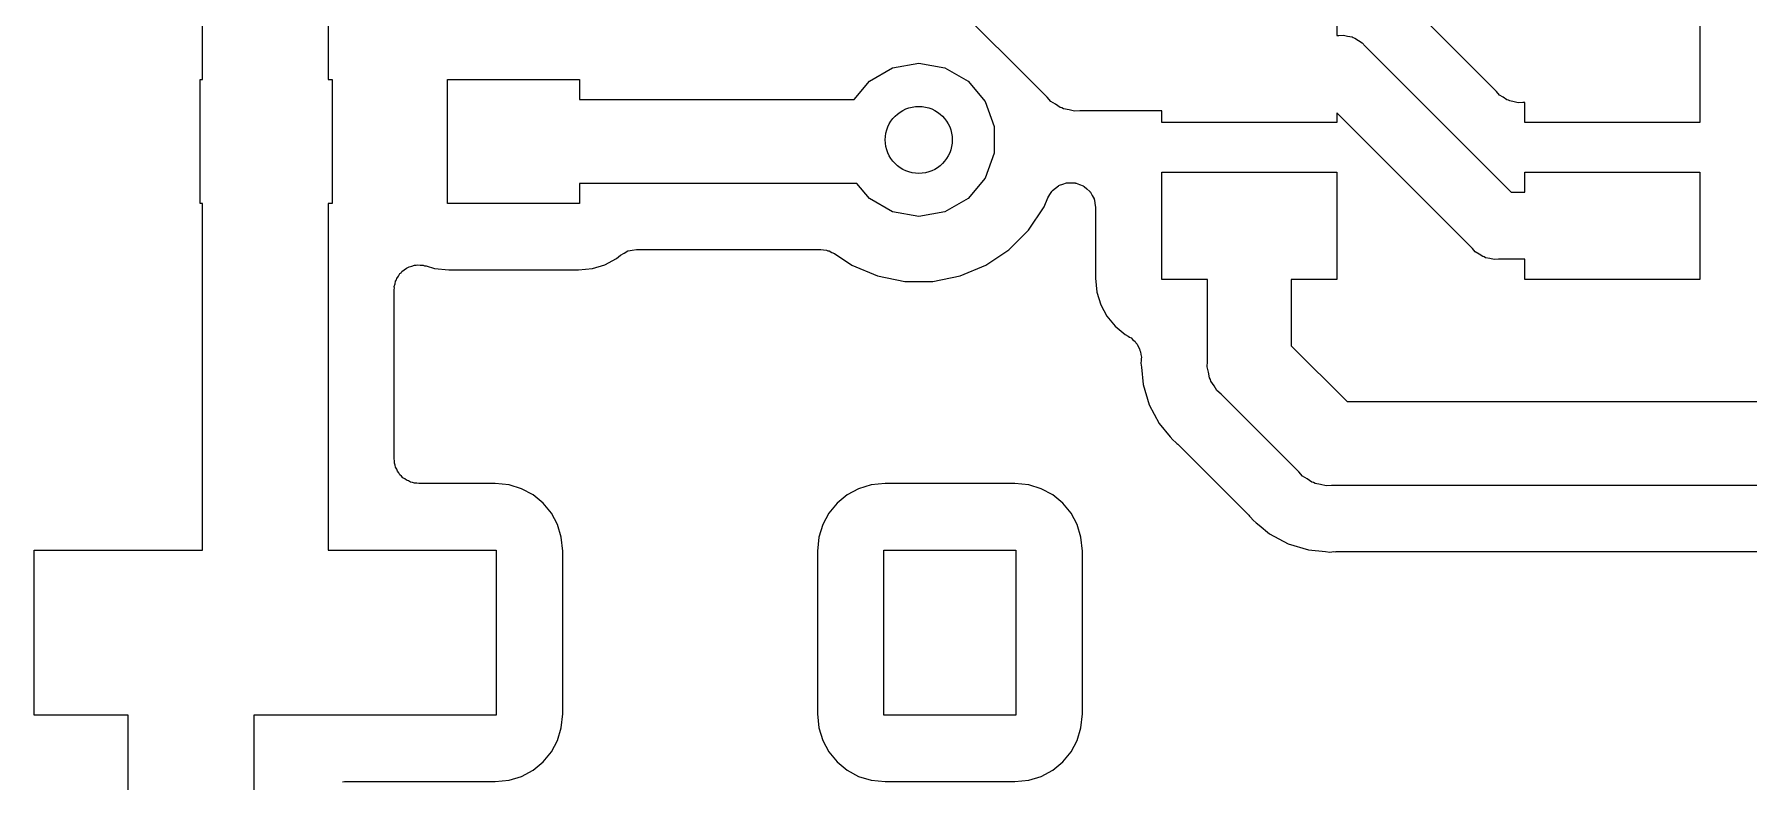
# Model space of a CAD drawing. Extents: x 91 to 190.2, y -113.9 to -59.9.
# Drawn here: x 91 to 101.4, y -85.98 to -81.45 of the extents above; entities that cross this region are included whole.
import ezdxf

# ---------------------------------------------------------------- set-up
doc = ezdxf.new("R2010")
doc.units = 0
doc.header["$MEASUREMENT"] = 0
doc.layers.add('BLACK', color=7, linetype='CONTINUOUS')

msp = doc.modelspace()

# ---------------------------------------------------------------- linework, layer by layer
at = {"layer": 'BLACK', "linetype": 'CONTINUOUS'}
for p, q in [((92.786, -79.4062), (92.786, -81.725)), ((97.1446, -81.8318), (95.5282, -80.2155)), ((92.024, -81.725), (92.024, -81.2433)), ((98.9, -81.335), (98.9, -81.4568)), ((99.8685, -81.7974), (99.4026, -81.3315)), ((101.1, -81.335), (101.1, -81.985)), ((98.9, -81.4568), (98.9127, -81.4568)), ((98.9127, -81.4568), (98.9395, -81.4545)), ((98.9395, -81.4545), (98.9656, -81.4614)), ((98.9656, -81.4614), (98.9921, -81.4661)), ((98.9921, -81.4661), (99, -81.4706)), ((99, -81.4706), (99.0088, -81.473)), ((99.0088, -81.473), (99.0308, -81.4885)), ((99.0308, -81.4885), (99.0542, -81.5019)), ((99.0542, -81.5019), (99.0715, -81.5226)), ((99.0715, -81.5226), (99.9557, -82.4068)), ((96.0678, -81.7344), (96.2075, -81.6537)), ((96.2075, -81.6537), (96.3662, -81.6257)), ((96.3662, -81.6257), (96.525, -81.6537)), ((96.525, -81.6537), (96.6647, -81.7344)), ((92.01, -82.475), (92.01, -81.725)), ((92.01, -81.725), (92.024, -81.725)), ((92.786, -81.725), (92.81, -81.725)), ((92.81, -81.725), (92.81, -82.475)), ((93.51, -82.475), (93.51, -81.725)), ((93.51, -81.725), (94.31, -81.725)), ((94.31, -81.725), (94.31, -81.846)), ((95.9741, -81.846), (96.0678, -81.7344)), ((96.6647, -81.7344), (96.7683, -81.8579)), ((94.31, -81.846), (95.9741, -81.846)), ((96.7683, -81.8579), (96.8234, -82.0094)), ((97.1662, -81.8576), (97.1446, -81.8318)), ((97.1954, -81.8744), (97.1662, -81.8576)), ((97.223, -81.8938), (97.1954, -81.8744)), ((99.8858, -81.8181), (99.8685, -81.7974)), ((99.9092, -81.8315), (99.8858, -81.8181)), ((99.9312, -81.847), (99.9092, -81.8315)), ((99.94, -81.8494), (99.9312, -81.847)), ((99.9479, -81.8539), (99.94, -81.8494)), ((99.9744, -81.8586), (99.9479, -81.8539)), ((100, -81.8655), (99.9744, -81.8586)), ((100.027, -81.8632), (100, -81.8655)), ((100.04, -81.8632), (100.027, -81.8632)), ((100.04, -81.985), (100.04, -81.8632)), ((97.234, -81.8967), (97.223, -81.8938)), ((97.2438, -81.9024), (97.234, -81.8967)), ((97.277, -81.9082), (97.2438, -81.9024)), ((97.3095, -81.9169), (97.277, -81.9082)), ((97.3431, -81.914), (97.3095, -81.9169)), ((97.84, -81.914), (97.3431, -81.914)), ((97.84, -81.985), (97.84, -81.914)), ((98.9, -81.985), (97.84, -81.985)), ((99.7216, -82.7474), (98.9, -81.9258)), ((98.9, -81.9258), (98.9, -81.985)), ((101.1, -81.985), (100.04, -81.985)), ((96.8234, -82.0094), (96.8234, -82.1706)), ((96.8234, -82.1706), (96.7683, -82.3221)), ((97.84, -82.935), (97.84, -82.285)), ((97.84, -82.285), (98.9, -82.285)), ((98.9, -82.285), (98.9, -82.935)), ((100.04, -82.4068), (100.04, -82.285)), ((100.04, -82.285), (101.1, -82.285)), ((101.1, -82.285), (101.1, -82.935)), ((95.9909, -82.354), (94.31, -82.354)), ((94.31, -82.354), (94.31, -82.475)), ((96.0678, -82.4456), (95.9909, -82.354)), ((96.7683, -82.3221), (96.6647, -82.4456)), ((97.161, -82.4216), (97.1724, -82.4018)), ((97.1724, -82.4018), (97.175, -82.3997)), ((97.175, -82.3997), (97.1767, -82.3969)), ((97.1767, -82.3969), (97.1949, -82.383)), ((97.1949, -82.383), (97.2123, -82.3683)), ((97.2123, -82.3683), (97.2155, -82.3672)), ((97.2155, -82.3672), (97.2181, -82.3652)), ((97.2181, -82.3652), (97.2398, -82.3583)), ((97.2398, -82.3583), (97.2613, -82.3505)), ((97.2613, -82.3505), (97.2646, -82.3505)), ((97.2646, -82.3505), (97.2678, -82.3495)), ((97.2678, -82.3495), (97.2906, -82.3505)), ((97.2906, -82.3505), (97.3134, -82.3505)), ((97.3134, -82.3505), (97.3165, -82.3516)), ((97.3165, -82.3516), (97.3198, -82.3518)), ((97.3198, -82.3518), (97.3409, -82.3605)), ((97.3409, -82.3605), (97.3623, -82.3683)), ((97.3623, -82.3683), (97.3649, -82.3704)), ((97.3649, -82.3704), (97.3679, -82.3717)), ((97.3679, -82.3717), (97.3848, -82.3871)), ((97.3848, -82.3871), (97.4022, -82.4018)), ((97.4022, -82.4018), (97.4039, -82.4047)), ((92.024, -82.475), (92.01, -82.475)), ((92.024, -84.575), (92.024, -82.475)), ((92.81, -82.475), (92.786, -82.475)), ((92.786, -82.475), (92.786, -84.575)), ((94.31, -82.475), (93.51, -82.475)), ((96.2075, -82.5263), (96.0678, -82.4456)), ((96.6647, -82.4456), (96.525, -82.5263)), ((97.0321, -82.6364), (97.1259, -82.496)), ((97.1259, -82.496), (97.1488, -82.4408)), ((97.1488, -82.4408), (97.161, -82.4216)), ((97.4039, -82.4047), (97.4063, -82.4069)), ((97.4063, -82.4069), (97.4169, -82.4271)), ((97.4169, -82.4271), (97.4283, -82.4469)), ((97.4283, -82.4469), (97.4289, -82.4502)), ((97.4289, -82.4502), (97.4304, -82.4531)), ((97.4304, -82.4531), (97.4334, -82.4757)), ((97.4334, -82.4757), (97.4373, -82.4982)), ((97.4373, -82.4982), (97.4373, -82.9276)), ((99.9557, -82.4068), (100.04, -82.4068)), ((96.3662, -82.5543), (96.2075, -82.5263)), ((96.525, -82.5263), (96.3662, -82.5543)), ((96.9127, -82.7558), (97.0321, -82.6364)), ((94.4638, -82.8463), (94.5333, -82.8092)), ((94.5333, -82.8092), (94.5591, -82.788)), ((94.5591, -82.788), (94.5811, -82.7757)), ((94.5811, -82.7757), (94.6029, -82.763)), ((94.6029, -82.763), (94.6037, -82.7629)), ((94.6037, -82.7629), (94.6045, -82.7625)), ((94.6045, -82.7625), (94.6294, -82.7584)), ((94.6294, -82.7584), (94.6542, -82.754)), ((94.6542, -82.754), (95.7716, -82.754)), ((95.7716, -82.754), (95.7893, -82.7571)), ((95.7893, -82.7571), (95.8072, -82.7583)), ((95.8072, -82.7583), (95.8148, -82.7616)), ((95.8148, -82.7616), (95.8229, -82.763)), ((95.8229, -82.763), (95.8384, -82.772)), ((95.8384, -82.772), (95.8549, -82.7793)), ((95.8549, -82.7793), (95.9602, -82.8496)), ((96.7723, -82.8496), (96.9127, -82.7558)), ((99.7389, -82.7681), (99.7216, -82.7474)), ((99.7623, -82.7815), (99.7389, -82.7681)), ((99.7844, -82.797), (99.7623, -82.7815)), ((99.7931, -82.7994), (99.7844, -82.797)), ((99.801, -82.8039), (99.7931, -82.7994)), ((99.8275, -82.8086), (99.801, -82.8039)), ((99.8536, -82.8155), (99.8275, -82.8086)), ((99.8804, -82.8132), (99.8536, -82.8155)), ((100.04, -82.8132), (99.8804, -82.8132)), ((100.04, -82.935), (100.04, -82.8132)), ((93.2022, -82.9292), (93.2125, -82.9154)), ((93.2125, -82.9154), (93.2211, -82.9005)), ((93.2211, -82.9005), (93.228, -82.8947)), ((93.228, -82.8947), (93.2335, -82.8875)), ((93.2335, -82.8875), (93.2478, -82.8781)), ((93.2478, -82.8781), (93.261, -82.8671)), ((93.261, -82.8671), (93.2695, -82.864)), ((93.2695, -82.864), (93.2771, -82.859)), ((93.2771, -82.859), (93.2938, -82.8551)), ((93.2938, -82.8551), (93.31, -82.8492)), ((93.31, -82.8492), (93.319, -82.8492)), ((93.319, -82.8492), (93.3278, -82.8472)), ((93.3278, -82.8472), (93.3449, -82.8492)), ((93.3449, -82.8492), (93.362, -82.8492)), ((93.362, -82.8492), (93.3706, -82.8523)), ((93.3706, -82.8523), (93.3795, -82.8534)), ((93.3795, -82.8534), (93.4316, -82.8692)), ((93.4316, -82.8692), (93.5174, -82.8777)), ((93.5174, -82.8777), (94.3026, -82.8777)), ((94.3026, -82.8777), (94.3884, -82.8692)), ((94.3884, -82.8692), (94.4638, -82.8463)), ((95.9602, -82.8496), (96.1162, -82.9143)), ((96.1162, -82.9143), (96.2818, -82.9472)), ((96.4507, -82.9472), (96.6163, -82.9143)), ((96.6163, -82.9143), (96.7723, -82.8496)), ((93.186, -82.997), (93.1876, -82.988)), ((93.186, -84.0223), (93.186, -82.997)), ((93.1871, -82.979), (93.1921, -82.9626)), ((93.1876, -82.988), (93.1871, -82.979)), ((93.1921, -82.9626), (93.195, -82.9457)), ((93.195, -82.9457), (93.1996, -82.9378)), ((93.1996, -82.9378), (93.2022, -82.9292)), ((96.2818, -82.9472), (96.4507, -82.9472)), ((97.4373, -82.9276), (97.4458, -83.0134)), ((97.4458, -83.0134), (97.4687, -83.0888)), ((98.116, -82.935), (97.84, -82.935)), ((98.116, -83.4319), (98.116, -82.935)), ((98.9, -82.935), (98.624, -82.935)), ((98.624, -82.935), (98.624, -83.3378)), ((101.1, -82.935), (100.04, -82.935)), ((97.4687, -83.0888), (97.5058, -83.1583)), ((97.5058, -83.1583), (97.5558, -83.2192)), ((97.5558, -83.2192), (97.6167, -83.2692)), ((97.6167, -83.2692), (97.6359, -83.2795)), ((97.6359, -83.2795), (97.6437, -83.2856)), ((97.6437, -83.2856), (97.6526, -83.2898)), ((97.6526, -83.2898), (97.664, -83.3015)), ((97.664, -83.3015), (97.6769, -83.3116)), ((97.6769, -83.3116), (97.6821, -83.32)), ((97.6821, -83.32), (97.689, -83.3271)), ((97.689, -83.3271), (97.6957, -83.342)), ((98.624, -83.3378), (98.9622, -83.676)), ((97.6957, -83.342), (97.7044, -83.3559)), ((97.7044, -83.3559), (97.7064, -83.3655)), ((97.7064, -83.3655), (97.7105, -83.3745)), ((97.7105, -83.3745), (97.7117, -83.3908)), ((97.7117, -83.3908), (97.7151, -83.4068)), ((97.7145, -83.4265), (97.7128, -83.443)), ((97.7128, -83.443), (97.7153, -83.4678)), ((97.7151, -83.4068), (97.7137, -83.4166)), ((97.7137, -83.4166), (97.7145, -83.4265)), ((98.1131, -83.4655), (98.116, -83.4319)), ((97.7153, -83.4678), (97.7153, -83.4678)), ((97.7153, -83.4678), (97.7153, -83.4678)), ((97.7153, -83.4678), (97.7255, -83.5712)), ((98.1218, -83.498), (98.1131, -83.4655)), ((98.1276, -83.5312), (98.1218, -83.498)), ((98.1333, -83.541), (98.1276, -83.5312)), ((98.1362, -83.552), (98.1333, -83.541)), ((97.7255, -83.5712), (97.7629, -83.6945)), ((98.1556, -83.5796), (98.1362, -83.552)), ((98.1724, -83.6088), (98.1556, -83.5796)), ((98.1982, -83.6304), (98.1724, -83.6088)), ((98.6696, -84.1018), (98.1982, -83.6304)), ((97.7629, -83.6945), (97.8236, -83.8081)), ((98.9622, -83.676), (102.508, -83.676)), ((97.8236, -83.8081), (97.8895, -83.8884)), ((97.8895, -83.8884), (97.8895, -83.8884)), ((97.8895, -83.8884), (97.9053, -83.9077)), ((97.9053, -83.9077), (97.9246, -83.9235)), ((97.9246, -83.9235), (97.9294, -83.9291)), ((97.9294, -83.9291), (97.9355, -83.9334)), ((97.9355, -83.9334), (98.3666, -84.3645)), ((93.1883, -84.0353), (93.186, -84.0223)), ((93.1883, -84.0484), (93.1883, -84.0353)), ((93.1928, -84.0607), (93.1883, -84.0484)), ((93.195, -84.0736), (93.1928, -84.0607)), ((93.2016, -84.085), (93.195, -84.0736)), ((93.2061, -84.0973), (93.2016, -84.085)), ((93.2145, -84.1074), (93.2061, -84.0973)), ((93.2211, -84.1188), (93.2145, -84.1074)), ((93.2311, -84.1272), (93.2211, -84.1188)), ((93.2396, -84.1372), (93.2311, -84.1272)), ((93.2509, -84.1438), (93.2396, -84.1372)), ((93.261, -84.1522), (93.2509, -84.1438)), ((93.2733, -84.1567), (93.261, -84.1522)), ((93.2847, -84.1633), (93.2733, -84.1567)), ((93.2976, -84.1656), (93.2847, -84.1633)), ((93.31, -84.1701), (93.2976, -84.1656)), ((93.3231, -84.1701), (93.31, -84.1701)), ((93.336, -84.1723), (93.3231, -84.1701)), ((98.6912, -84.1276), (98.6696, -84.1018)), ((98.7204, -84.1444), (98.6912, -84.1276)), ((98.748, -84.1638), (98.7204, -84.1444)), ((98.759, -84.1667), (98.748, -84.1638)), ((98.7688, -84.1724), (98.759, -84.1667)), ((93.7976, -84.1723), (93.336, -84.1723)), ((93.8834, -84.1808), (93.7976, -84.1723)), ((93.9588, -84.2037), (93.8834, -84.1808)), ((94.0283, -84.2408), (93.9588, -84.2037)), ((94.0892, -84.2908), (94.0283, -84.2408)), ((95.9317, -84.2408), (95.8708, -84.2908)), ((96.0012, -84.2037), (95.9317, -84.2408)), ((96.0766, -84.1808), (96.0012, -84.2037)), ((96.1624, -84.1723), (96.0766, -84.1808)), ((96.9476, -84.1723), (96.1624, -84.1723)), ((97.0334, -84.1808), (96.9476, -84.1723)), ((97.1088, -84.2037), (97.0334, -84.1808)), ((97.1783, -84.2408), (97.1088, -84.2037)), ((97.2392, -84.2908), (97.1783, -84.2408)), ((98.802, -84.1782), (98.7688, -84.1724)), ((98.8345, -84.1869), (98.802, -84.1782)), ((98.8681, -84.184), (98.8345, -84.1869)), ((102.602, -84.184), (98.8681, -84.184)), ((94.1392, -84.3517), (94.0892, -84.2908)), ((94.1763, -84.4212), (94.1392, -84.3517)), ((95.8208, -84.3517), (95.7837, -84.4212)), ((95.8708, -84.2908), (95.8208, -84.3517)), ((97.2892, -84.3517), (97.2392, -84.2908)), ((97.3263, -84.4212), (97.2892, -84.3517)), ((98.3666, -84.3645), (98.3709, -84.3706)), ((98.3709, -84.3706), (98.3765, -84.3754)), ((98.3765, -84.3754), (98.3923, -84.3947)), ((94.1992, -84.4966), (94.1763, -84.4212)), ((95.7837, -84.4212), (95.7608, -84.4966)), ((97.3492, -84.4966), (97.3263, -84.4212)), ((98.3923, -84.3947), (98.4116, -84.4105)), ((98.4116, -84.4105), (98.4116, -84.4105)), ((98.4116, -84.4105), (98.429, -84.4248)), ((98.429, -84.4248), (98.4919, -84.4764)), ((98.4919, -84.4764), (98.6055, -84.5371)), ((91.005, -85.575), (91.005, -84.575)), ((91.005, -84.575), (92.024, -84.575)), ((92.786, -84.575), (93.805, -84.575)), ((93.805, -84.575), (93.805, -85.575)), ((94.2077, -84.5824), (94.1992, -84.4966)), ((94.2077, -85.5676), (94.2077, -84.5824)), ((95.7608, -84.4966), (95.7523, -84.5824)), ((95.7523, -84.5824), (95.7523, -85.5676)), ((96.155, -85.575), (96.155, -84.575)), ((96.155, -84.575), (96.955, -84.575)), ((96.955, -84.575), (96.955, -85.575)), ((97.3577, -84.5824), (97.3492, -84.4966)), ((97.3577, -85.5676), (97.3577, -84.5824)), ((98.6055, -84.5371), (98.7288, -84.5745)), ((98.7288, -84.5745), (98.8322, -84.5847)), ((98.8322, -84.5847), (98.8322, -84.5847)), ((98.8322, -84.5847), (98.8322, -84.5847)), ((98.8322, -84.5847), (98.857, -84.5872)), ((98.857, -84.5872), (98.8818, -84.5847)), ((98.8818, -84.5847), (98.8892, -84.5853)), ((98.8892, -84.5853), (98.8965, -84.584)), ((98.8965, -84.584), (101.602, -84.584)), ((91.574, -85.575), (91.005, -85.575)), ((91.574, -97.925), (91.574, -85.575)), ((93.805, -85.575), (92.336, -85.575)), ((92.336, -85.575), (92.336, -97.925)), ((94.1992, -85.6534), (94.2077, -85.5676)), ((95.7523, -85.5676), (95.7608, -85.6534)), ((96.955, -85.575), (96.155, -85.575)), ((97.3492, -85.6534), (97.3577, -85.5676)), ((94.1392, -85.7983), (94.1763, -85.7288)), ((94.1763, -85.7288), (94.1992, -85.6534)), ((95.7608, -85.6534), (95.7837, -85.7288)), ((95.7837, -85.7288), (95.8208, -85.7983)), ((97.2892, -85.7983), (97.3263, -85.7288)), ((97.3263, -85.7288), (97.3492, -85.6534)), ((94.0892, -85.8592), (94.1392, -85.7983)), ((95.8208, -85.7983), (95.8708, -85.8592)), ((97.2392, -85.8592), (97.2892, -85.7983)), ((93.9588, -85.9463), (94.0283, -85.9092)), ((94.0283, -85.9092), (94.0892, -85.8592)), ((95.8708, -85.8592), (95.9317, -85.9092)), ((95.9317, -85.9092), (96.0012, -85.9463)), ((97.1088, -85.9463), (97.1783, -85.9092)), ((97.1783, -85.9092), (97.2392, -85.8592)), ((92.8731, -85.9799), (92.886, -85.9777)), ((92.886, -85.9777), (93.7976, -85.9777)), ((93.7976, -85.9777), (93.8834, -85.9692)), ((93.8834, -85.9692), (93.9588, -85.9463)), ((96.0012, -85.9463), (96.0766, -85.9692)), ((96.0766, -85.9692), (96.1624, -85.9777)), ((96.1624, -85.9777), (96.9476, -85.9777)), ((96.9476, -85.9777), (97.0334, -85.9692)), ((97.0334, -85.9692), (97.1088, -85.9463))]:
    msp.add_line(p, q, dxfattribs=at)
at = {"layer": 'BLACK'}
msp.add_circle((96.3662, -82.09), 0.2032, dxfattribs=at)

doc.saveas('drawing.dxf')
